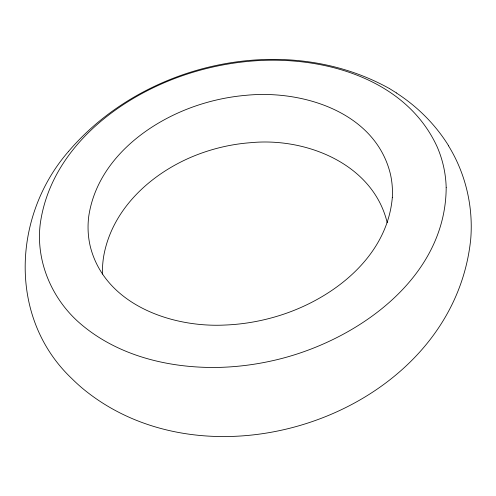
<?xml version="1.0" encoding="UTF-8"?>
<svg xmlns="http://www.w3.org/2000/svg" width="496" height="496" viewBox="0 0 496 496"><rect width="100%" height="100%" fill="white"/><g stroke="black" fill="none" stroke-linecap="round" stroke-linejoin="round"><path stroke-width="0.74" d="M68.609 151.336C12.636 215.469 7.676 317.924 71.939 378.684A211.687 187.395 -23.7 0 0 82.224 388.132C212.307 496.601 453.028 412.436 470.723 239.146C473.413 206.733 465.601 173.538 448.533 145.849M68.777 151.137C144.671 62.273 286.025 30.895 389.465 88.579M389.788 88.772L396.397 92.888M387.221 222.766C373.166 164.015 306.224 137.28 250.852 142.674A174.474 160.605 -25 0 0 204.135 152.222C157.313 168.057 112.983 205.09 103.788 255.682A106.727 95.213 -27.6 0 0 102.486 274.065M396.341 92.95A199.225 178.101 -18.5 0 1 448.632 145.805M446.177 187.525C445.854 276.278 360.933 337.615 282.509 358.286A242.321 204.96 -20 0 1 215.58 367.468C166.774 367.846 115.816 355.105 78.61 322.14C51.342 297.78 35.731 260.629 40.226 224.037C50.58 149.011 118.569 96.664 186.589 74.288A262.452 240.579 -24.1 0 1 247.622 61.442C318.556 54.386 404.755 76.57 437.05 146.587A141.813 124.366 -14.1 0 1 446.177 187.525M392.311 197.625C387.116 257.368 332.345 299.286 278.647 315.803A182.28 155.36 -20.4 0 1 224.874 325.047C171.108 327.732 104.954 304.315 90.353 246.729A105.338 91.487 -26.3 0 1 88.741 216.343C96.931 161.132 146.673 122.431 196.813 105.586A193.018 174.462 -23.1 0 1 245.979 95.313C302.827 89.596 375.664 112.288 390.495 174.443A107.217 94.023 -16.2 0 1 392.305 197.625"/></g></svg>
